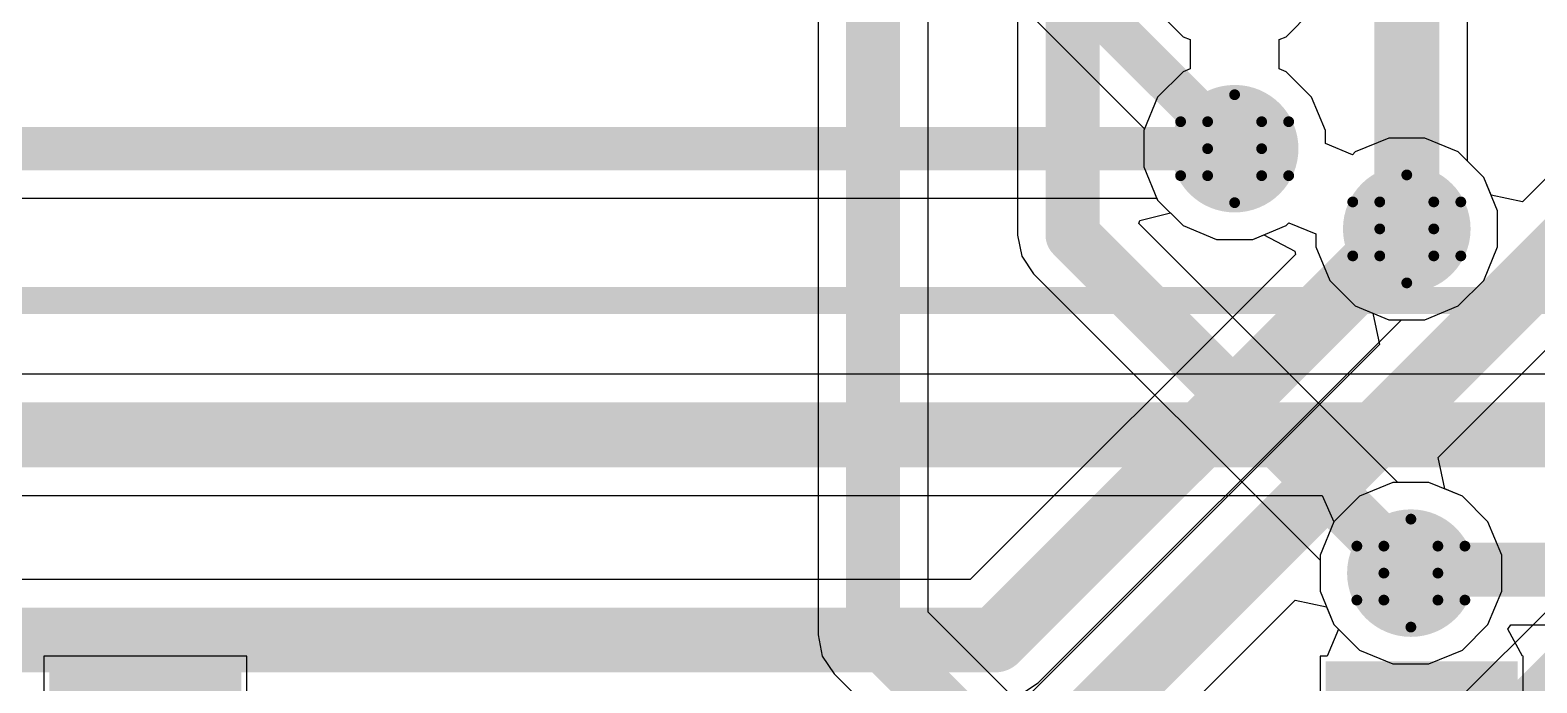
# Model space of a CAD drawing. Header units: inches. Extents: x -4 to 389, y 0 to 108.
# Drawn here: x 24.44 to 31.52, y 5.77 to 8.84 of the extents above; entities that cross this region are included whole.
import ezdxf

# ---------------------------------------------------------------- set-up
doc = ezdxf.new("R2010")
doc.units = ezdxf.units.IN
for name, color, linetype in [('Bottom Layer', 5, 'Continuous'), ('Drill Drawing', 1, 'Continuous'), ('Signal_1', 16, 'Continuous'), ('Signal_2', 76, 'Continuous'), ('Top Layer', 1, 'Continuous'), ('Top Overlay', 2, 'Continuous'), ('Top Solder', 216, 'Continuous'), ('Via Holes', 16, 'Continuous')]:
    doc.layers.add(name, color=color, linetype=linetype)

msp = doc.modelspace()

# ---------------------------------------------------------------- hatches: boundary and pattern name
at = {"layer": 'Bottom Layer'}
h = msp.add_hatch(color=5, dxfattribs=at)
edge = h.paths.add_edge_path()
edge.add_arc((30.099, 8.2804), 0.3, 0, 360)
h = msp.add_hatch(color=5, dxfattribs=at)
edge = h.paths.add_edge_path()
edge.add_arc((30.9083, 7.9029), 0.3, 0, 360)
h = msp.add_hatch(color=5, dxfattribs=at)
edge = h.paths.add_edge_path()
edge.add_arc((30.9276, 6.2834), 0.3, 0, 360)
at = {"layer": 'Signal_1'}
h = msp.add_hatch(color=16, dxfattribs=at)
edge = h.paths.add_edge_path()
edge.add_arc((30.099, 8.2804), 0.3, 0, 360)
h = msp.add_hatch(color=16, dxfattribs=at)
edge = h.paths.add_edge_path()
edge.add_arc((30.9083, 7.9029), 0.3, 0, 360)
h = msp.add_hatch(color=16, dxfattribs=at)
edge = h.paths.add_edge_path()
edge.add_arc((30.9276, 6.2834), 0.3, 0, 360)
at = {"layer": 'Signal_2'}
h = msp.add_hatch(color=76, dxfattribs=at)
edge = h.paths.add_edge_path()
edge.add_arc((30.099, 8.2804), 0.3, 0, 360)
h = msp.add_hatch(color=76, dxfattribs=at)
edge = h.paths.add_edge_path()
edge.add_arc((30.9083, 7.9029), 0.3, 0, 360)
h = msp.add_hatch(color=76, dxfattribs=at)
edge = h.paths.add_edge_path()
edge.add_arc((30.9276, 6.2834), 0.3, 0, 360)
at = {"layer": 'Top Layer'}
h = msp.add_hatch(color=1, dxfattribs=at)
edge = h.paths.add_edge_path()
edge.add_arc((30.099, 8.2804), 0.3, 0, 360)
h = msp.add_hatch(color=1, dxfattribs=at)
edge = h.paths.add_edge_path()
edge.add_arc((30.9083, 7.9029), 0.3, 0, 360)
h = msp.add_hatch(color=1, dxfattribs=at)
edge = h.paths.add_edge_path()
edge.add_arc((30.9276, 6.2834), 0.3, 0, 360)
at = {"layer": 'Top Solder'}
for points in [[(25.4297, 1.4646), (24.5265, 1.4646), (24.5265, 5.8678), (25.4297, 5.8678)], [(31.4297, 1.4646), (30.5265, 1.4646), (30.5265, 5.8678), (31.4297, 5.8678)]]:
    msp.add_hatch(color=216, dxfattribs=at).paths.add_polyline_path(points)
at = {"layer": 'Via Holes'}
h = msp.add_hatch(color=7, dxfattribs=at)
edge = h.paths.add_edge_path()
edge.add_arc((30.099, 8.2804), 0.15, 0, 360)
h = msp.add_hatch(color=7, dxfattribs=at)
edge = h.paths.add_edge_path()
edge.add_arc((30.9083, 7.9029), 0.15, 0, 360)
h = msp.add_hatch(color=7, dxfattribs=at)
edge = h.paths.add_edge_path()
edge.add_arc((30.9276, 6.2834), 0.15, 0, 360)

# ---------------------------------------------------------------- linework, layer by layer
at = {"layer": 'Bottom Layer'}
for p, q in [((28.7912, 9.2586), (29.6756, 8.3741)), ((30.3409, 8.8074), (30.461, 8.9275)), ((30.3076, 8.7936), (30.3409, 8.8074)), ((30.3076, 8.6562), (30.3076, 8.7936)), ((30.3409, 8.6424), (30.3076, 8.6562)), ((30.461, 8.5223), (30.3409, 8.6424)), ((30.526, 8.3653), (30.461, 8.5223)), ((29.6756, 8.3741), (29.672, 8.3653)), ((29.672, 8.3653), (29.672, 8.1955)), ((30.526, 8.3041), (30.526, 8.3653)), ((30.653, 8.2515), (30.526, 8.3041)), ((30.8234, 8.3299), (30.6664, 8.2649)), ((30.9932, 8.3299), (30.8234, 8.3299)), ((31.1502, 8.2649), (30.9932, 8.3299)), ((30.6664, 8.2649), (30.653, 8.2515)), ((31.2703, 8.1448), (31.1502, 8.2649)), ((29.672, 8.1955), (29.737, 8.0385)), ((31.3353, 7.9878), (31.2703, 8.1448)), ((29.737, 8.0385), (29.8571, 7.9184)), ((31.3353, 7.818), (31.3353, 7.9878)), ((29.8571, 7.9184), (30.0141, 7.8534)), ((30.1839, 7.8534), (30.2364, 7.8751)), ((30.2364, 7.8751), (30.3813, 7.7977)), ((30.0141, 7.8534), (30.1839, 7.8534)), ((30.3813, 7.7977), (30.3844, 7.7819)), ((31.2703, 7.661), (31.3353, 7.818)), ((30.3844, 7.7819), (28.8564, 6.2539)), ((33.184, 7.7229), (31.0038, 5.5427)), ((31.1502, 7.5409), (31.2703, 7.661)), ((30.9932, 7.4759), (31.1502, 7.5409)), ((29.1758, 5.7676), (30.8842, 7.4759)), ((30.8842, 7.4759), (30.9932, 7.4759)), ((30.8427, 6.7104), (30.6857, 6.6454)), ((31.0125, 6.7104), (30.8427, 6.7104)), ((31.1695, 6.6454), (31.0125, 6.7104)), ((30.6857, 6.6454), (30.5656, 6.5253)), ((31.2896, 6.5253), (31.1695, 6.6454)), ((30.5656, 6.5253), (30.5006, 6.3683)), ((31.3546, 6.3683), (31.2896, 6.5253)), ((30.5006, 6.3683), (30.5006, 6.1985)), ((31.3546, 6.1985), (31.3546, 6.3683)), ((28.8564, 6.2539), (17.653, 6.2539)), ((30.5006, 6.1985), (30.5656, 6.0415)), ((31.2896, 6.0415), (31.3546, 6.1985)), ((30.5656, 6.0415), (30.6857, 5.9214)), ((31.1695, 5.9214), (31.2896, 6.0415)), ((30.6857, 5.9214), (30.8427, 5.8564)), ((31.0125, 5.8564), (31.1695, 5.9214)), ((30.8427, 5.8564), (31.0125, 5.8564)), ((29.0834, 5.7058), (29.1758, 5.7676))]:
    msp.add_line(p, q, dxfattribs=at)
for points in [[(28.956, 9.4234, 0.2032, 0.2032, 0), (30.099, 8.2804, 0.2032, 0.2032, 0)], [(28.9744, 5.969, 0.3048, 0.3048, 0), (30.9083, 7.9029, 0.3048, 0.3048, 0)], [(31.1218, 5.2578, 0.3048, 0.3048, 0), (33.611, 7.747, 0.3048, 0.3048, 0)], [(17.653, 5.969, 0.3048, 0.3048, 0), (28.9744, 5.969, 0.3048, 0.3048, 0)]]:
    msp.add_lwpolyline(points, format="xyseb", dxfattribs=at)
for points in [[(30.0482, 8.2804, 0.1016, 0.1016, 1), (30.1498, 8.2804, 0.1016, 0.1016, 1)], [(30.8321, 7.9029, 0.1524, 0.1524, 1), (30.9845, 7.9029, 0.1524, 0.1524, 1)], [(28.8982, 5.969, 0.1524, 0.1524, 1), (29.0506, 5.969, 0.1524, 0.1524, 1)], [(28.8982, 5.969, 0.1524, 0.1524, 1), (29.0506, 5.969, 0.1524, 0.1524, 1)]]:
    msp.add_lwpolyline(points, format="xyseb", close=True, dxfattribs=at)
at = {"layer": 'Drill Drawing'}
for points in [[(29.972, 8.4074, 0.0508, 0.0508, 0), (30.099, 8.5344, 0.0508, 0.0508, 0)], [(30.099, 8.5344, 0.0508, 0.0508, 0), (30.226, 8.4074, 0.0508, 0.0508, 0)], [(29.845, 8.4074, 0.0508, 0.0508, 0), (29.972, 8.2804, 0.0508, 0.0508, 0)], [(29.845, 8.4074, 0.0508, 0.0508, 0), (29.972, 8.4074, 0.0508, 0.0508, 0)], [(30.226, 8.4074, 0.0508, 0.0508, 0), (30.353, 8.4074, 0.0508, 0.0508, 0)], [(30.226, 8.2804, 0.0508, 0.0508, 0), (30.353, 8.4074, 0.0508, 0.0508, 0)], [(29.845, 8.1534, 0.0508, 0.0508, 0), (29.972, 8.2804, 0.0508, 0.0508, 0)], [(30.226, 8.2804, 0.0508, 0.0508, 0), (30.353, 8.1534, 0.0508, 0.0508, 0)], [(29.845, 8.1534, 0.0508, 0.0508, 0), (29.972, 8.1534, 0.0508, 0.0508, 0)], [(29.972, 8.1534, 0.0508, 0.0508, 0), (30.099, 8.0264, 0.0508, 0.0508, 0)], [(30.099, 8.0264, 0.0508, 0.0508, 0), (30.226, 8.1534, 0.0508, 0.0508, 0)], [(30.226, 8.1534, 0.0508, 0.0508, 0), (30.353, 8.1534, 0.0508, 0.0508, 0)], [(30.7813, 8.0299, 0.0508, 0.0508, 0), (30.9083, 8.1569, 0.0508, 0.0508, 0)], [(30.9083, 8.1569, 0.0508, 0.0508, 0), (31.0353, 8.0299, 0.0508, 0.0508, 0)], [(30.6543, 8.0299, 0.0508, 0.0508, 0), (30.7813, 7.9029, 0.0508, 0.0508, 0)], [(30.6543, 8.0299, 0.0508, 0.0508, 0), (30.7813, 8.0299, 0.0508, 0.0508, 0)], [(31.0353, 8.0299, 0.0508, 0.0508, 0), (31.1623, 8.0299, 0.0508, 0.0508, 0)], [(31.0353, 7.9029, 0.0508, 0.0508, 0), (31.1623, 8.0299, 0.0508, 0.0508, 0)], [(30.6543, 7.7759, 0.0508, 0.0508, 0), (30.7813, 7.9029, 0.0508, 0.0508, 0)], [(31.0353, 7.9029, 0.0508, 0.0508, 0), (31.1623, 7.7759, 0.0508, 0.0508, 0)], [(30.6543, 7.7759, 0.0508, 0.0508, 0), (30.7813, 7.7759, 0.0508, 0.0508, 0)], [(30.7813, 7.7759, 0.0508, 0.0508, 0), (30.9083, 7.6489, 0.0508, 0.0508, 0)], [(30.9083, 7.6489, 0.0508, 0.0508, 0), (31.0353, 7.7759, 0.0508, 0.0508, 0)], [(31.0353, 7.7759, 0.0508, 0.0508, 0), (31.1623, 7.7759, 0.0508, 0.0508, 0)], [(30.8006, 6.4104, 0.0508, 0.0508, 0), (30.9276, 6.5374, 0.0508, 0.0508, 0)], [(30.9276, 6.5374, 0.0508, 0.0508, 0), (31.0546, 6.4104, 0.0508, 0.0508, 0)], [(30.6736, 6.4104, 0.0508, 0.0508, 0), (30.8006, 6.2834, 0.0508, 0.0508, 0)], [(30.6736, 6.4104, 0.0508, 0.0508, 0), (30.8006, 6.4104, 0.0508, 0.0508, 0)], [(31.0546, 6.4104, 0.0508, 0.0508, 0), (31.1816, 6.4104, 0.0508, 0.0508, 0)], [(31.0546, 6.2834, 0.0508, 0.0508, 0), (31.1816, 6.4104, 0.0508, 0.0508, 0)], [(30.6736, 6.1564, 0.0508, 0.0508, 0), (30.8006, 6.2834, 0.0508, 0.0508, 0)], [(31.0546, 6.2834, 0.0508, 0.0508, 0), (31.1816, 6.1564, 0.0508, 0.0508, 0)], [(30.6736, 6.1564, 0.0508, 0.0508, 0), (30.8006, 6.1564, 0.0508, 0.0508, 0)], [(30.8006, 6.1564, 0.0508, 0.0508, 0), (30.9276, 6.0294, 0.0508, 0.0508, 0)], [(30.9276, 6.0294, 0.0508, 0.0508, 0), (31.0546, 6.1564, 0.0508, 0.0508, 0)], [(31.0546, 6.1564, 0.0508, 0.0508, 0), (31.1816, 6.1564, 0.0508, 0.0508, 0)]]:
    msp.add_lwpolyline(points, format="xyseb", dxfattribs=at)
for points in [[(30.0863, 8.5344, 0.0254, 0.0254, 1), (30.1117, 8.5344, 0.0254, 0.0254, 1)], [(30.0863, 8.5344, 0.0254, 0.0254, 1), (30.1117, 8.5344, 0.0254, 0.0254, 1)], [(29.8323, 8.4074, 0.0254, 0.0254, 1), (29.8577, 8.4074, 0.0254, 0.0254, 1)], [(29.8323, 8.4074, 0.0254, 0.0254, 1), (29.8577, 8.4074, 0.0254, 0.0254, 1)], [(29.9593, 8.4074, 0.0254, 0.0254, 1), (29.9847, 8.4074, 0.0254, 0.0254, 1)], [(29.9593, 8.4074, 0.0254, 0.0254, 1), (29.9847, 8.4074, 0.0254, 0.0254, 1)], [(30.2133, 8.4074, 0.0254, 0.0254, 1), (30.2387, 8.4074, 0.0254, 0.0254, 1)], [(30.2133, 8.4074, 0.0254, 0.0254, 1), (30.2387, 8.4074, 0.0254, 0.0254, 1)], [(30.3403, 8.4074, 0.0254, 0.0254, 1), (30.3657, 8.4074, 0.0254, 0.0254, 1)], [(30.3403, 8.4074, 0.0254, 0.0254, 1), (30.3657, 8.4074, 0.0254, 0.0254, 1)], [(29.9593, 8.2804, 0.0254, 0.0254, 1), (29.9847, 8.2804, 0.0254, 0.0254, 1)], [(29.9593, 8.2804, 0.0254, 0.0254, 1), (29.9847, 8.2804, 0.0254, 0.0254, 1)], [(30.2133, 8.2804, 0.0254, 0.0254, 1), (30.2387, 8.2804, 0.0254, 0.0254, 1)], [(30.2133, 8.2804, 0.0254, 0.0254, 1), (30.2387, 8.2804, 0.0254, 0.0254, 1)], [(29.8323, 8.1534, 0.0254, 0.0254, 1), (29.8577, 8.1534, 0.0254, 0.0254, 1)], [(29.8323, 8.1534, 0.0254, 0.0254, 1), (29.8577, 8.1534, 0.0254, 0.0254, 1)], [(29.9593, 8.1534, 0.0254, 0.0254, 1), (29.9847, 8.1534, 0.0254, 0.0254, 1)], [(29.9593, 8.1534, 0.0254, 0.0254, 1), (29.9847, 8.1534, 0.0254, 0.0254, 1)], [(30.2133, 8.1534, 0.0254, 0.0254, 1), (30.2387, 8.1534, 0.0254, 0.0254, 1)], [(30.2133, 8.1534, 0.0254, 0.0254, 1), (30.2387, 8.1534, 0.0254, 0.0254, 1)], [(30.3403, 8.1534, 0.0254, 0.0254, 1), (30.3657, 8.1534, 0.0254, 0.0254, 1)], [(30.3403, 8.1534, 0.0254, 0.0254, 1), (30.3657, 8.1534, 0.0254, 0.0254, 1)], [(30.8956, 8.1569, 0.0254, 0.0254, 1), (30.921, 8.1569, 0.0254, 0.0254, 1)], [(30.8956, 8.1569, 0.0254, 0.0254, 1), (30.921, 8.1569, 0.0254, 0.0254, 1)], [(30.0863, 8.0264, 0.0254, 0.0254, 1), (30.1117, 8.0264, 0.0254, 0.0254, 1)], [(30.0863, 8.0264, 0.0254, 0.0254, 1), (30.1117, 8.0264, 0.0254, 0.0254, 1)], [(30.6416, 8.0299, 0.0254, 0.0254, 1), (30.667, 8.0299, 0.0254, 0.0254, 1)], [(30.6416, 8.0299, 0.0254, 0.0254, 1), (30.667, 8.0299, 0.0254, 0.0254, 1)], [(30.7686, 8.0299, 0.0254, 0.0254, 1), (30.794, 8.0299, 0.0254, 0.0254, 1)], [(30.7686, 8.0299, 0.0254, 0.0254, 1), (30.794, 8.0299, 0.0254, 0.0254, 1)], [(31.0226, 8.0299, 0.0254, 0.0254, 1), (31.048, 8.0299, 0.0254, 0.0254, 1)], [(31.0226, 8.0299, 0.0254, 0.0254, 1), (31.048, 8.0299, 0.0254, 0.0254, 1)], [(31.1496, 8.0299, 0.0254, 0.0254, 1), (31.175, 8.0299, 0.0254, 0.0254, 1)], [(31.1496, 8.0299, 0.0254, 0.0254, 1), (31.175, 8.0299, 0.0254, 0.0254, 1)], [(30.7686, 7.9029, 0.0254, 0.0254, 1), (30.794, 7.9029, 0.0254, 0.0254, 1)], [(30.7686, 7.9029, 0.0254, 0.0254, 1), (30.794, 7.9029, 0.0254, 0.0254, 1)], [(31.0226, 7.9029, 0.0254, 0.0254, 1), (31.048, 7.9029, 0.0254, 0.0254, 1)], [(31.0226, 7.9029, 0.0254, 0.0254, 1), (31.048, 7.9029, 0.0254, 0.0254, 1)], [(30.6416, 7.7759, 0.0254, 0.0254, 1), (30.667, 7.7759, 0.0254, 0.0254, 1)], [(30.6416, 7.7759, 0.0254, 0.0254, 1), (30.667, 7.7759, 0.0254, 0.0254, 1)], [(30.7686, 7.7759, 0.0254, 0.0254, 1), (30.794, 7.7759, 0.0254, 0.0254, 1)], [(30.7686, 7.7759, 0.0254, 0.0254, 1), (30.794, 7.7759, 0.0254, 0.0254, 1)], [(31.0226, 7.7759, 0.0254, 0.0254, 1), (31.048, 7.7759, 0.0254, 0.0254, 1)], [(31.0226, 7.7759, 0.0254, 0.0254, 1), (31.048, 7.7759, 0.0254, 0.0254, 1)], [(31.1496, 7.7759, 0.0254, 0.0254, 1), (31.175, 7.7759, 0.0254, 0.0254, 1)], [(31.1496, 7.7759, 0.0254, 0.0254, 1), (31.175, 7.7759, 0.0254, 0.0254, 1)], [(30.8956, 7.6489, 0.0254, 0.0254, 1), (30.921, 7.6489, 0.0254, 0.0254, 1)], [(30.8956, 7.6489, 0.0254, 0.0254, 1), (30.921, 7.6489, 0.0254, 0.0254, 1)], [(30.9149, 6.5374, 0.0254, 0.0254, 1), (30.9403, 6.5374, 0.0254, 0.0254, 1)], [(30.9149, 6.5374, 0.0254, 0.0254, 1), (30.9403, 6.5374, 0.0254, 0.0254, 1)], [(30.6609, 6.4104, 0.0254, 0.0254, 1), (30.6863, 6.4104, 0.0254, 0.0254, 1)], [(30.6609, 6.4104, 0.0254, 0.0254, 1), (30.6863, 6.4104, 0.0254, 0.0254, 1)], [(30.7879, 6.4104, 0.0254, 0.0254, 1), (30.8133, 6.4104, 0.0254, 0.0254, 1)], [(30.7879, 6.4104, 0.0254, 0.0254, 1), (30.8133, 6.4104, 0.0254, 0.0254, 1)], [(31.0419, 6.4104, 0.0254, 0.0254, 1), (31.0673, 6.4104, 0.0254, 0.0254, 1)], [(31.0419, 6.4104, 0.0254, 0.0254, 1), (31.0673, 6.4104, 0.0254, 0.0254, 1)], [(31.1689, 6.4104, 0.0254, 0.0254, 1), (31.1943, 6.4104, 0.0254, 0.0254, 1)], [(31.1689, 6.4104, 0.0254, 0.0254, 1), (31.1943, 6.4104, 0.0254, 0.0254, 1)], [(30.7879, 6.2834, 0.0254, 0.0254, 1), (30.8133, 6.2834, 0.0254, 0.0254, 1)], [(30.7879, 6.2834, 0.0254, 0.0254, 1), (30.8133, 6.2834, 0.0254, 0.0254, 1)], [(31.0419, 6.2834, 0.0254, 0.0254, 1), (31.0673, 6.2834, 0.0254, 0.0254, 1)], [(31.0419, 6.2834, 0.0254, 0.0254, 1), (31.0673, 6.2834, 0.0254, 0.0254, 1)], [(30.6609, 6.1564, 0.0254, 0.0254, 1), (30.6863, 6.1564, 0.0254, 0.0254, 1)], [(30.6609, 6.1564, 0.0254, 0.0254, 1), (30.6863, 6.1564, 0.0254, 0.0254, 1)], [(30.7879, 6.1564, 0.0254, 0.0254, 1), (30.8133, 6.1564, 0.0254, 0.0254, 1)], [(30.7879, 6.1564, 0.0254, 0.0254, 1), (30.8133, 6.1564, 0.0254, 0.0254, 1)], [(31.0419, 6.1564, 0.0254, 0.0254, 1), (31.0673, 6.1564, 0.0254, 0.0254, 1)], [(31.0419, 6.1564, 0.0254, 0.0254, 1), (31.0673, 6.1564, 0.0254, 0.0254, 1)], [(31.1689, 6.1564, 0.0254, 0.0254, 1), (31.1943, 6.1564, 0.0254, 0.0254, 1)], [(31.1689, 6.1564, 0.0254, 0.0254, 1), (31.1943, 6.1564, 0.0254, 0.0254, 1)], [(30.9149, 6.0294, 0.0254, 0.0254, 1), (30.9403, 6.0294, 0.0254, 0.0254, 1)], [(30.9149, 6.0294, 0.0254, 0.0254, 1), (30.9403, 6.0294, 0.0254, 0.0254, 1)]]:
    msp.add_lwpolyline(points, format="xyseb", close=True, dxfattribs=at)
at = {"layer": 'Signal_1'}
for p, q in [((31.0554, 6.8277), (43.0323, 18.8046)), ((41.4684, 18.0464), (31.4526, 8.0307)), ((29.737, 8.9275), (29.8571, 8.8074)), ((30.3409, 8.8074), (30.461, 8.9275)), ((29.8571, 8.8074), (29.8904, 8.7936)), ((29.8904, 8.7936), (29.8904, 8.6562)), ((30.3076, 8.7936), (30.3409, 8.8074)), ((30.3076, 8.6562), (30.3076, 8.7936)), ((29.8571, 8.6424), (29.737, 8.5223)), ((29.8904, 8.6562), (29.8571, 8.6424)), ((30.3409, 8.6424), (30.3076, 8.6562)), ((30.461, 8.5223), (30.3409, 8.6424)), ((29.737, 8.5223), (29.672, 8.3653)), ((30.526, 8.3653), (30.461, 8.5223)), ((29.672, 8.3653), (29.672, 8.1955)), ((30.526, 8.3041), (30.526, 8.3653)), ((30.653, 8.2515), (30.526, 8.3041)), ((30.8234, 8.3299), (30.6664, 8.2649)), ((30.9932, 8.3299), (30.8234, 8.3299)), ((31.1502, 8.2649), (30.9932, 8.3299)), ((30.6664, 8.2649), (30.653, 8.2515)), ((31.2703, 8.1448), (31.1502, 8.2649)), ((29.672, 8.1955), (29.737, 8.0385)), ((31.3045, 8.0622), (31.2703, 8.1448)), ((29.737, 8.0385), (29.8571, 7.9184)), ((31.4526, 8.0307), (31.3045, 8.0622)), ((29.8571, 7.9184), (30.0141, 7.8534)), ((30.1839, 7.8534), (30.3409, 7.9184)), ((30.3409, 7.9184), (30.3543, 7.9318)), ((30.3543, 7.9318), (30.4813, 7.8792)), ((30.4813, 7.8792), (30.4813, 7.818)), ((30.0141, 7.8534), (30.1839, 7.8534)), ((30.4813, 7.818), (30.5463, 7.661)), ((30.5463, 7.661), (30.6664, 7.5409)), ((30.6664, 7.5409), (30.749, 7.5067)), ((30.749, 7.5067), (30.7805, 7.3586)), ((30.7805, 7.3586), (27.7636, 4.3416)), ((31.0869, 6.6796), (31.0554, 6.8277)), ((31.1695, 6.6454), (31.0869, 6.6796)), ((31.2896, 6.5253), (31.1695, 6.6454)), ((31.3546, 6.3683), (31.2896, 6.5253)), ((31.3546, 6.1985), (31.3546, 6.3683)), ((31.2896, 6.0415), (31.3546, 6.1985)), ((28.1664, 3.9388), (30.3833, 6.1556)), ((30.3833, 6.1556), (30.5314, 6.1241)), ((30.5314, 6.1241), (30.5656, 6.0415)), ((30.5656, 6.0415), (30.6857, 5.9214)), ((31.1695, 5.9214), (31.2896, 6.0415)), ((30.6857, 5.9214), (30.8427, 5.8564)), ((31.0125, 5.8564), (31.1695, 5.9214)), ((30.8427, 5.8564), (31.0125, 5.8564))]:
    msp.add_line(p, q, dxfattribs=at)
msp.add_lwpolyline([(27.965, 4.1402, 0.3048, 0.3048, 0), (42.9514, 19.1266, 0.3048, 0.3048, 0)], format="xyseb", dxfattribs=at)
at = {"layer": 'Signal_2'}
for p, q in [((28.6583, 6.0995), (28.6583, 21.0799)), ((28.1404, 20.9726), (28.1404, 5.9923)), ((29.078, 21.0001), (29.078, 7.874)), ((30.3409, 8.8074), (30.461, 8.9275)), ((30.3076, 8.7936), (30.3409, 8.8074)), ((30.3076, 8.6562), (30.3076, 8.7936)), ((30.3409, 8.6424), (30.3076, 8.6562)), ((30.461, 8.5223), (30.3409, 8.6424)), ((30.526, 8.3653), (30.461, 8.5223)), ((30.526, 8.3041), (30.526, 8.3653)), ((30.653, 8.2515), (30.526, 8.3041)), ((30.8234, 8.3299), (30.6664, 8.2649)), ((30.9932, 8.3299), (30.8234, 8.3299)), ((31.1502, 8.2649), (30.9932, 8.3299)), ((30.6664, 8.2649), (30.653, 8.2515)), ((31.2703, 8.1448), (31.1502, 8.2649)), ((31.3353, 7.9878), (31.2703, 8.1448)), ((29.6491, 7.9282), (29.6534, 7.9425)), ((29.6534, 7.9425), (29.7971, 7.9785)), ((29.7971, 7.9785), (29.8571, 7.9184)), ((31.3353, 7.818), (31.3353, 7.9878)), ((29.078, 7.874), (29.0978, 7.7749)), ((30.8668, 6.7104), (29.6491, 7.9282)), ((29.8571, 7.9184), (30.0141, 7.8534)), ((30.1839, 7.8534), (30.3409, 7.9184)), ((30.3409, 7.9184), (30.3543, 7.9318)), ((30.3543, 7.9318), (30.4813, 7.8792)), ((30.4813, 7.8792), (30.4813, 7.818)), ((30.0141, 7.8534), (30.1839, 7.8534)), ((30.4813, 7.818), (30.5463, 7.661)), ((31.2703, 7.661), (31.3353, 7.818)), ((29.0978, 7.7749), (29.1539, 7.6909)), ((29.1539, 7.6909), (30.5006, 6.3442)), ((30.5463, 7.661), (30.6664, 7.5409)), ((31.1502, 7.5409), (31.2703, 7.661)), ((30.6664, 7.5409), (30.8234, 7.4759)), ((30.9932, 7.4759), (31.1502, 7.5409)), ((30.8234, 7.4759), (30.9932, 7.4759)), ((31.0125, 6.7104), (30.8668, 6.7104)), ((31.1695, 6.6454), (31.0125, 6.7104)), ((31.2896, 6.5253), (31.1695, 6.6454)), ((31.3546, 6.3683), (31.2896, 6.5253)), ((30.5006, 6.3442), (30.5006, 6.1985)), ((31.3546, 6.1985), (31.3546, 6.3683)), ((30.5006, 6.1985), (30.5656, 6.0415)), ((31.2896, 6.0415), (31.3546, 6.1985)), ((30.1573, 4.6006), (28.6583, 6.0995)), ((30.5656, 6.0415), (30.6857, 5.9214)), ((31.1695, 5.9214), (31.2896, 6.0415)), ((28.1404, 5.9923), (28.1601, 5.8932)), ((28.1601, 5.8932), (28.2162, 5.8091)), ((30.6857, 5.9214), (30.8427, 5.8564)), ((31.0125, 5.8564), (31.1695, 5.9214)), ((28.2162, 5.8091), (29.7152, 4.3102)), ((30.8427, 5.8564), (31.0125, 5.8564))]:
    msp.add_line(p, q, dxfattribs=at)
for points in [[(28.3993, 5.9923, 0.254, 0.254, 0), (28.3993, 21.0799, 0.254, 0.254, 0)], [(29.337, 7.874, 0.254, 0.254, 0), (29.337, 21.1074, 0.254, 0.254, 0)], [(29.337, 7.874, 0.254, 0.254, 0), (30.9276, 6.2834, 0.254, 0.254, 0)], [(28.3993, 5.9923, 0.254, 0.254, 0), (29.9741, 4.4175, 0.254, 0.254, 0)]]:
    msp.add_lwpolyline(points, format="xyseb", dxfattribs=at)
for points in [[(29.2735, 7.874, 0.127, 0.127, 1), (29.4005, 7.874, 0.127, 0.127, 1)], [(29.2735, 7.874, 0.127, 0.127, 1), (29.4005, 7.874, 0.127, 0.127, 1)], [(30.8641, 6.2834, 0.127, 0.127, 1), (30.9911, 6.2834, 0.127, 0.127, 1)], [(28.3358, 5.9923, 0.127, 0.127, 1), (28.4628, 5.9923, 0.127, 0.127, 1)], [(28.3358, 5.9923, 0.127, 0.127, 1), (28.4628, 5.9923, 0.127, 0.127, 1)]]:
    msp.add_lwpolyline(points, format="xyseb", close=True, dxfattribs=at)
at = {"layer": 'Top Layer'}
for p, q in [((31.1932, 8.2219), (31.1932, 26.6272)), ((31.2703, 8.1448), (31.1932, 8.2219)), ((31.3353, 7.9878), (31.2703, 8.1448)), ((16.9926, 8.0473), (29.7334, 8.0473)), ((29.7334, 8.0473), (29.737, 8.0385)), ((29.737, 8.0385), (29.8571, 7.9184)), ((31.3353, 7.818), (31.3353, 7.9878)), ((29.8571, 7.9184), (30.0141, 7.8534)), ((30.1839, 7.8534), (30.3409, 7.9184)), ((30.3409, 7.9184), (30.3543, 7.9318)), ((30.3543, 7.9318), (30.4813, 7.8792)), ((30.4813, 7.8792), (30.4813, 7.818)), ((30.0141, 7.8534), (30.1839, 7.8534)), ((30.4813, 7.818), (30.5463, 7.661)), ((31.2703, 7.661), (31.3353, 7.818)), ((30.5463, 7.661), (30.6664, 7.5409)), ((31.1502, 7.5409), (31.2703, 7.661)), ((30.6664, 7.5409), (30.8234, 7.4759)), ((30.9932, 7.4759), (31.1502, 7.5409)), ((30.8234, 7.4759), (30.9932, 7.4759)), ((33.4378, 7.2191), (6.8326, 7.2191)), ((6.9506, 6.6493), (30.51, 6.6493)), ((30.51, 6.6493), (30.5656, 6.5253)), ((30.5656, 6.5253), (30.5006, 6.3683)), ((30.5006, 6.3683), (30.5006, 6.1985)), ((30.5006, 6.1985), (30.5656, 6.0415)), ((30.5656, 6.0415), (30.5869, 6.0202)), ((31.384, 6.0202), (31.3974, 6.0402)), ((31.3974, 6.0402), (39.7031, 6.0402)), ((30.5869, 6.0202), (30.5343, 5.8932)), ((31.4519, 5.8932), (31.384, 6.0202)), ((25.4551, 5.8932), (24.5011, 5.8932)), ((24.5011, 5.8932), (24.5011, 1.4392)), ((25.4551, 1.4392), (25.4551, 5.8932)), ((30.5343, 5.8932), (30.5011, 5.8932)), ((30.5011, 5.8932), (30.5011, 2.771)), ((31.4551, 5.8932), (31.4519, 5.8932)), ((31.4551, 1.4392), (31.4551, 5.8932))]:
    msp.add_line(p, q, dxfattribs=at)
for points in [[(30.9083, 7.9029, 0.3048, 0.3048, 0), (30.9083, 26.7452, 0.3048, 0.3048, 0)], [(16.9926, 8.2804, 0.2032, 0.2032, 0), (30.099, 8.2804, 0.2032, 0.2032, 0)], [(6.8326, 6.9342, 0.3048, 0.3048, 0), (40.3352, 6.9342, 0.3048, 0.3048, 0)], [(30.9276, 6.2834, 0.254, 0.254, 0), (30.9434, 6.2992, 0.254, 0.254, 0)], [(30.9434, 6.2992, 0.254, 0.254, 0), (39.8103, 6.2992, 0.254, 0.254, 0)]]:
    msp.add_lwpolyline(points, format="xyseb", dxfattribs=at)
for points in [[(30.0482, 8.2804, 0.1016, 0.1016, 1), (30.1498, 8.2804, 0.1016, 0.1016, 1)], [(30.8321, 7.9029, 0.1524, 0.1524, 1), (30.9845, 7.9029, 0.1524, 0.1524, 1)], [(30.8641, 6.2834, 0.127, 0.127, 1), (30.9911, 6.2834, 0.127, 0.127, 1)], [(30.8799, 6.2992, 0.127, 0.127, 1), (31.0069, 6.2992, 0.127, 0.127, 1)], [(30.8799, 6.2992, 0.127, 0.127, 1), (31.0069, 6.2992, 0.127, 0.127, 1)]]:
    msp.add_lwpolyline(points, format="xyseb", close=True, dxfattribs=at)
at = {"layer": 'Top Overlay'}
msp.add_lwpolyline([(22.5781, 7.5662, 0.127, 0.127, 0), (33.3781, 7.5662, 0.127, 0.127, 0)], format="xyseb", dxfattribs=at)

doc.saveas('drawing.dxf')
